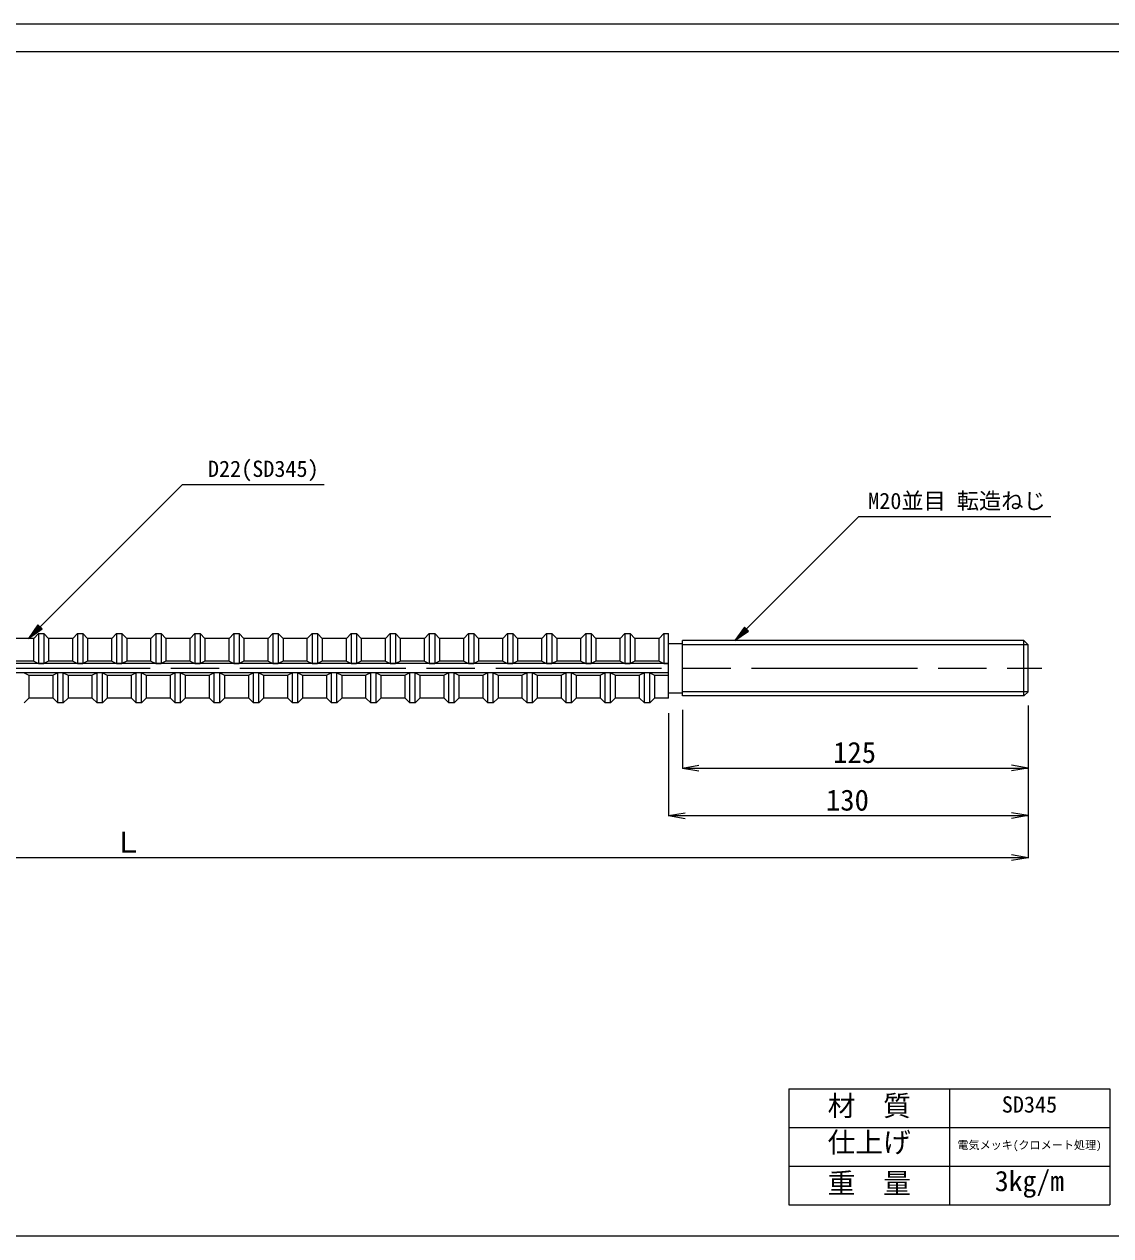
# Model space of a CAD drawing. Units: millimetres at full size, sheet at 1:5. Extents: x -1929 to 1929, y -742 to 742.
# Drawn here: x 919.9 to 1312.8, y -218.9 to 219.2 of the extents above; entities that cross this region are included whole.
import ezdxf
from ezdxf.enums import TextEntityAlignment as Align

# ---------------------------------------------------------------- set-up
doc = ezdxf.new("R2010")
doc.units = ezdxf.units.MM
doc.header["$LTSCALE"] = 5
doc.linetypes.add('CHAIN', pattern=[18.5, 12, -1.5, 3.5, -1.5])
for name, color, linetype, lineweight in [('0-1_all', 2, 'Continuous', 13), ('0-3_寸法', 4, 'Continuous', 9), ('0-4_レイヤ14', 7, 'Continuous', 13)]:
    doc.layers.add(name, color=color, linetype=linetype, lineweight=lineweight)
doc.styles.add('ＭＳ ゴシック', font='')
doc.styles.get('ＭＳ ゴシック').set_extended_font_data('MS Gothic')

msp = doc.modelspace()

# ---------------------------------------------------------------- linework, layer by layer
at = {"layer": '0-1_all', "lineweight": 25}
for p, q in [((1895.637, 219.167), (562.304, 219.167)), ((923.337, -2.915), (914.559, -2.915)), ((923.337, -11.179), (923.337, -2.915)), ((925.047, -1.205), (925.047, -11.981)), ((928.695, -2.915), (926.985, -1.205)), ((926.985, -1.205), (926.985, -11.981)), ((937.473, -2.915), (928.695, -2.915)), ((928.695, -2.915), (928.695, -11.179)), ((937.473, -11.179), (937.473, -2.915)), ((939.183, -1.205), (939.183, -11.981)), ((942.831, -2.915), (941.121, -1.205)), ((941.121, -1.205), (941.121, -11.981)), ((951.609, -2.915), (942.831, -2.915)), ((942.831, -2.915), (942.831, -11.179)), ((951.609, -11.179), (951.609, -2.915)), ((953.319, -1.205), (953.319, -11.981)), ((956.967, -2.915), (955.257, -1.205)), ((955.257, -1.205), (955.257, -11.981)), ((965.745, -2.915), (956.967, -2.915)), ((956.967, -2.915), (956.967, -11.179)), ((965.747, -11.175), (965.747, -2.911)), ((967.457, -1.201), (967.457, -11.977)), ((971.105, -2.911), (969.395, -1.201)), ((969.395, -1.201), (969.395, -11.977)), ((979.883, -2.911), (971.105, -2.911)), ((971.105, -2.911), (971.105, -11.175)), ((979.883, -11.175), (979.883, -2.911)), ((981.593, -1.201), (981.593, -11.977)), ((985.241, -2.911), (983.531, -1.201)), ((983.531, -1.201), (983.531, -11.977)), ((994.019, -2.911), (985.241, -2.911)), ((985.241, -2.911), (985.241, -11.175)), ((994.019, -11.175), (994.019, -2.911)), ((995.729, -1.201), (995.729, -11.977)), ((999.377, -2.911), (997.667, -1.201)), ((997.667, -1.201), (997.667, -11.977)), ((1008.155, -2.911), (999.377, -2.911)), ((999.377, -2.911), (999.377, -11.175)), ((1008.155, -11.175), (1008.155, -2.911)), ((1009.865, -1.201), (1009.865, -11.977)), ((1013.513, -2.911), (1011.803, -1.201)), ((1011.803, -1.201), (1011.803, -11.977)), ((1022.291, -2.911), (1013.513, -2.911)), ((1013.513, -2.911), (1013.513, -11.175)), ((1022.291, -11.175), (1022.291, -2.911)), ((1024.001, -1.201), (1024.001, -11.977)), ((1027.649, -2.911), (1025.939, -1.201)), ((1025.939, -1.201), (1025.939, -11.977)), ((1036.427, -2.911), (1027.649, -2.911)), ((1027.649, -2.911), (1027.649, -11.175)), ((1036.427, -11.175), (1036.427, -2.911)), ((1038.137, -1.201), (1038.137, -11.977)), ((1041.785, -2.911), (1040.075, -1.201)), ((1040.075, -1.201), (1040.075, -11.977)), ((1050.563, -2.911), (1041.785, -2.911)), ((1041.785, -2.911), (1041.785, -11.175)), ((1050.563, -11.175), (1050.563, -2.911)), ((1052.273, -1.201), (1052.273, -11.977)), ((1055.921, -2.911), (1054.211, -1.201)), ((1054.211, -1.201), (1054.211, -11.977)), ((1064.699, -2.911), (1055.921, -2.911)), ((1055.921, -2.911), (1055.921, -11.175)), ((1064.699, -11.175), (1064.699, -2.911)), ((1066.409, -1.201), (1066.409, -11.977)), ((1070.057, -2.911), (1068.347, -1.201)), ((1068.347, -1.201), (1068.347, -11.977)), ((1070.057, -2.911), (1070.057, -11.175)), ((1078.835, -2.911), (1070.057, -2.911)), ((1078.835, -11.175), (1078.835, -2.911)), ((1080.545, -1.201), (1080.545, -11.977)), ((1084.193, -2.911), (1082.483, -1.201)), ((1082.483, -1.201), (1082.483, -11.977)), ((1092.971, -2.911), (1084.193, -2.911)), ((1084.193, -2.911), (1084.193, -11.175)), ((1092.971, -11.175), (1092.971, -2.911)), ((1094.681, -1.201), (1094.681, -11.977)), ((1098.329, -2.911), (1096.619, -1.201)), ((1096.619, -1.201), (1096.619, -11.977)), ((1107.107, -2.911), (1098.329, -2.911)), ((1098.329, -2.911), (1098.329, -11.175)), ((1107.107, -11.175), (1107.107, -2.911)), ((1108.817, -1.201), (1108.817, -11.977)), ((1112.465, -2.911), (1110.755, -1.201)), ((1110.755, -1.201), (1110.755, -11.977)), ((1112.465, -2.911), (1112.465, -11.175)), ((1121.243, -2.911), (1112.465, -2.911)), ((1121.243, -11.175), (1121.243, -2.911)), ((1122.953, -1.201), (1122.953, -11.977)), ((1126.601, -2.911), (1124.891, -1.201)), ((1124.891, -1.201), (1124.891, -11.977)), ((1126.601, -2.911), (1126.601, -11.175)), ((1135.379, -2.911), (1126.601, -2.911)), ((1135.379, -11.175), (1135.379, -2.911)), ((1137.089, -1.201), (1137.089, -11.977)), ((1140.737, -2.911), (1139.027, -1.201)), ((1139.027, -1.201), (1139.027, -11.977)), ((1140.737, -2.911), (1140.737, -11.175)), ((1149.517, -2.915), (1140.739, -2.915)), ((1149.517, -2.915), (1151.227, -1.205)), ((1149.517, -11.179), (1149.517, -2.915)), ((1151.227, -1.205), (1151.227, -11.981)), ((1151.227, -1.205), (1152.92, -1.205)), ((1152.92, -12.03), (756.92, -12.03)), ((923.337, -11.179), (914.559, -11.179)), ((923.335, -11.183), (925.046, -11.984)), ((925.047, -11.981), (926.985, -11.981)), ((928.697, -11.183), (926.986, -11.984)), ((937.473, -11.179), (928.695, -11.179)), ((937.471, -11.183), (939.182, -11.984)), ((939.183, -11.981), (941.121, -11.981)), ((942.833, -11.183), (941.122, -11.984)), ((951.609, -11.179), (942.831, -11.179)), ((951.607, -11.183), (953.318, -11.984)), ((953.319, -11.981), (955.257, -11.981)), ((956.969, -11.183), (955.258, -11.984)), ((965.745, -11.179), (956.967, -11.179)), ((965.745, -11.179), (967.456, -11.98)), ((967.457, -11.977), (969.395, -11.977)), ((971.107, -11.179), (969.396, -11.98)), ((979.883, -11.175), (971.105, -11.175)), ((979.881, -11.179), (981.592, -11.98)), ((981.593, -11.977), (983.531, -11.977)), ((985.243, -11.179), (983.532, -11.98)), ((994.019, -11.175), (985.241, -11.175)), ((994.017, -11.179), (995.728, -11.98)), ((995.729, -11.977), (997.667, -11.977)), ((999.379, -11.179), (997.668, -11.98)), ((1008.155, -11.175), (999.377, -11.175)), ((1008.153, -11.179), (1009.864, -11.98)), ((1009.865, -11.977), (1011.803, -11.977)), ((1013.515, -11.179), (1011.804, -11.98)), ((1022.291, -11.175), (1013.513, -11.175)), ((1022.289, -11.179), (1024, -11.98)), ((1024.001, -11.977), (1025.939, -11.977)), ((1027.651, -11.179), (1025.94, -11.98)), ((1036.427, -11.175), (1027.649, -11.175)), ((1036.425, -11.179), (1038.136, -11.98)), ((1038.137, -11.977), (1040.075, -11.977)), ((1041.787, -11.179), (1040.076, -11.98)), ((1050.563, -11.175), (1041.785, -11.175)), ((1050.561, -11.179), (1052.272, -11.98)), ((1052.273, -11.977), (1054.211, -11.977)), ((1055.923, -11.179), (1054.212, -11.98)), ((1064.699, -11.175), (1055.921, -11.175)), ((1064.697, -11.179), (1066.408, -11.98)), ((1066.409, -11.977), (1068.347, -11.977)), ((1070.059, -11.179), (1068.348, -11.98)), ((1078.835, -11.175), (1070.057, -11.175)), ((1078.833, -11.179), (1080.544, -11.98)), ((1080.545, -11.977), (1082.483, -11.977)), ((1084.195, -11.179), (1082.484, -11.98)), ((1092.971, -11.175), (1084.193, -11.175)), ((1092.969, -11.179), (1094.68, -11.98)), ((1094.681, -11.977), (1096.619, -11.977)), ((1098.331, -11.179), (1096.62, -11.98)), ((1107.107, -11.175), (1098.329, -11.175)), ((1107.105, -11.179), (1108.816, -11.98)), ((1108.817, -11.977), (1110.755, -11.977)), ((1112.467, -11.179), (1110.756, -11.98)), ((1121.243, -11.175), (1112.465, -11.175)), ((1121.241, -11.179), (1122.952, -11.98)), ((1122.953, -11.977), (1124.891, -11.977)), ((1126.603, -11.179), (1124.892, -11.98)), ((1135.379, -11.175), (1126.601, -11.175)), ((1135.377, -11.179), (1137.088, -11.98)), ((1137.089, -11.977), (1139.027, -11.977)), ((1140.739, -11.179), (1139.028, -11.98)), ((1149.517, -11.179), (1140.739, -11.179)), ((1149.515, -11.183), (1151.225, -11.984)), ((1151.227, -11.981), (1152.92, -11.981)), ((1152.92, -15.37), (756.92, -15.37)), ((919.918, -15.424), (921.629, -16.225)), ((921.627, -16.229), (921.627, -24.495)), ((921.627, -16.229), (930.405, -16.229)), ((932.114, -15.424), (930.403, -16.225)), ((930.405, -24.495), (930.405, -16.229)), ((932.115, -26.205), (932.115, -15.427)), ((934.053, -15.427), (932.115, -15.427)), ((934.053, -26.205), (934.053, -15.427)), ((934.054, -15.424), (935.765, -16.225)), ((935.763, -16.229), (935.763, -24.495)), ((935.763, -16.229), (944.541, -16.229)), ((946.25, -15.424), (944.539, -16.225)), ((944.541, -24.495), (944.541, -16.229)), ((946.251, -26.205), (946.251, -15.427)), ((948.189, -15.427), (946.251, -15.427)), ((948.189, -26.205), (948.189, -15.427)), ((948.19, -15.424), (949.901, -16.225)), ((949.899, -16.229), (949.899, -24.495)), ((949.899, -16.229), (958.677, -16.229)), ((960.388, -15.42), (958.677, -16.221)), ((958.679, -24.491), (958.679, -16.225)), ((962.325, -15.427), (960.387, -15.427)), ((960.389, -26.201), (960.389, -15.423)), ((962.327, -15.423), (960.389, -15.423)), ((962.327, -26.201), (962.327, -15.423)), ((962.328, -15.42), (964.039, -16.221)), ((964.037, -16.225), (964.037, -24.491)), ((964.037, -16.225), (972.815, -16.225)), ((974.524, -15.42), (972.813, -16.221)), ((972.815, -24.491), (972.815, -16.225)), ((974.525, -26.201), (974.525, -15.423)), ((976.463, -15.423), (974.525, -15.423)), ((976.463, -26.201), (976.463, -15.423)), ((976.464, -15.42), (978.175, -16.221)), ((978.173, -16.225), (978.173, -24.491)), ((978.173, -16.225), (986.951, -16.225)), ((988.66, -15.42), (986.949, -16.221)), ((986.951, -24.491), (986.951, -16.225)), ((988.661, -26.201), (988.661, -15.423)), ((990.599, -15.423), (988.661, -15.423)), ((990.599, -26.201), (990.599, -15.423)), ((990.6, -15.42), (992.311, -16.221)), ((992.309, -16.225), (992.309, -24.491)), ((992.309, -16.225), (1001.087, -16.225)), ((1002.796, -15.42), (1001.085, -16.221)), ((1001.087, -24.491), (1001.087, -16.225)), ((1002.797, -26.201), (1002.797, -15.423)), ((1004.735, -15.423), (1002.797, -15.423)), ((1004.735, -26.201), (1004.735, -15.423)), ((1004.736, -15.42), (1006.447, -16.221)), ((1006.445, -16.225), (1006.445, -24.491)), ((1006.445, -16.225), (1015.223, -16.225)), ((1016.932, -15.42), (1015.221, -16.221)), ((1015.223, -24.491), (1015.223, -16.225)), ((1016.933, -26.201), (1016.933, -15.423)), ((1018.871, -15.423), (1016.933, -15.423)), ((1018.871, -26.201), (1018.871, -15.423)), ((1018.872, -15.42), (1020.583, -16.221)), ((1020.581, -16.225), (1020.581, -24.491)), ((1020.581, -16.225), (1029.359, -16.225)), ((1031.068, -15.42), (1029.357, -16.221)), ((1029.359, -24.491), (1029.359, -16.225)), ((1031.069, -26.201), (1031.069, -15.423)), ((1033.007, -15.423), (1031.069, -15.423)), ((1033.007, -26.201), (1033.007, -15.423)), ((1033.008, -15.42), (1034.719, -16.221)), ((1034.717, -16.225), (1034.717, -24.491)), ((1034.717, -16.225), (1043.495, -16.225)), ((1045.204, -15.42), (1043.493, -16.221)), ((1043.495, -24.491), (1043.495, -16.225)), ((1045.205, -26.201), (1045.205, -15.423)), ((1047.143, -15.423), (1045.205, -15.423)), ((1047.143, -26.201), (1047.143, -15.423)), ((1047.144, -15.42), (1048.855, -16.221)), ((1048.853, -16.225), (1048.853, -24.491)), ((1048.853, -16.225), (1057.631, -16.225)), ((1059.34, -15.42), (1057.629, -16.221)), ((1057.631, -24.491), (1057.631, -16.225)), ((1059.341, -26.201), (1059.341, -15.423)), ((1061.279, -15.423), (1059.341, -15.423)), ((1061.279, -26.201), (1061.279, -15.423)), ((1061.28, -15.42), (1062.991, -16.221)), ((1062.989, -16.225), (1062.989, -24.491)), ((1062.989, -16.225), (1071.767, -16.225)), ((1073.476, -15.42), (1071.765, -16.221)), ((1071.767, -24.491), (1071.767, -16.225)), ((1073.477, -26.201), (1073.477, -15.423)), ((1075.415, -15.423), (1073.477, -15.423)), ((1075.415, -26.201), (1075.415, -15.423)), ((1075.416, -15.42), (1077.127, -16.221)), ((1077.125, -16.225), (1077.125, -24.491)), ((1077.125, -16.225), (1085.903, -16.225)), ((1087.612, -15.42), (1085.901, -16.221)), ((1085.903, -24.491), (1085.903, -16.225)), ((1087.613, -26.201), (1087.613, -15.423)), ((1089.551, -15.423), (1087.613, -15.423)), ((1089.551, -26.201), (1089.551, -15.423)), ((1089.552, -15.42), (1091.263, -16.221)), ((1091.261, -16.225), (1091.261, -24.491)), ((1091.261, -16.225), (1100.039, -16.225)), ((1101.748, -15.42), (1100.037, -16.221)), ((1100.039, -24.491), (1100.039, -16.225)), ((1101.749, -26.201), (1101.749, -15.423)), ((1103.687, -15.423), (1101.749, -15.423)), ((1103.687, -26.201), (1103.687, -15.423)), ((1103.688, -15.42), (1105.399, -16.221)), ((1105.397, -16.225), (1105.397, -24.491)), ((1105.397, -16.225), (1114.175, -16.225)), ((1115.884, -15.42), (1114.173, -16.221)), ((1114.175, -24.491), (1114.175, -16.225)), ((1115.885, -26.201), (1115.885, -15.423)), ((1117.823, -15.423), (1115.885, -15.423)), ((1117.823, -26.201), (1117.823, -15.423)), ((1117.824, -15.42), (1119.535, -16.221)), ((1119.533, -16.225), (1119.533, -24.491)), ((1119.533, -16.225), (1128.311, -16.225)), ((1130.02, -15.42), (1128.309, -16.221)), ((1128.311, -24.491), (1128.311, -16.225)), ((1130.021, -26.201), (1130.021, -15.423)), ((1131.959, -15.423), (1130.021, -15.423)), ((1131.959, -26.201), (1131.959, -15.423)), ((1131.96, -15.42), (1133.671, -16.221)), ((1133.669, -16.225), (1133.669, -24.491)), ((1133.669, -16.225), (1142.447, -16.225)), ((1144.157, -15.424), (1142.447, -16.225)), ((1142.447, -24.491), (1142.447, -16.225)), ((1144.159, -26.205), (1144.159, -15.427)), ((1146.097, -15.427), (1144.159, -15.427)), ((1146.097, -26.205), (1146.097, -15.427)), ((1146.098, -15.424), (1147.809, -16.225)), ((1147.807, -16.229), (1147.807, -24.495)), ((1147.807, -16.229), (1152.92, -16.229)), ((921.627, -24.495), (919.917, -26.205)), ((930.405, -24.495), (921.627, -24.495)), ((930.405, -24.495), (932.115, -26.205)), ((934.053, -26.205), (932.115, -26.205)), ((935.763, -24.495), (934.053, -26.205)), ((944.541, -24.495), (935.763, -24.495)), ((944.541, -24.495), (946.251, -26.205)), ((948.189, -26.205), (946.251, -26.205)), ((949.899, -24.495), (948.189, -26.205)), ((958.677, -24.495), (949.899, -24.495)), ((958.679, -24.491), (960.389, -26.201)), ((962.327, -26.201), (960.389, -26.201)), ((964.037, -24.491), (962.327, -26.201)), ((972.815, -24.491), (964.037, -24.491)), ((972.815, -24.491), (974.525, -26.201)), ((976.463, -26.201), (974.525, -26.201)), ((978.173, -24.491), (976.463, -26.201)), ((986.951, -24.491), (978.173, -24.491)), ((986.951, -24.491), (988.661, -26.201)), ((990.599, -26.201), (988.661, -26.201)), ((992.309, -24.491), (990.599, -26.201)), ((1001.087, -24.491), (992.309, -24.491)), ((1001.087, -24.491), (1002.797, -26.201)), ((1004.735, -26.201), (1002.797, -26.201)), ((1006.445, -24.491), (1004.735, -26.201)), ((1015.223, -24.491), (1006.445, -24.491)), ((1015.223, -24.491), (1016.933, -26.201)), ((1018.871, -26.201), (1016.933, -26.201)), ((1020.581, -24.491), (1018.871, -26.201)), ((1029.359, -24.491), (1020.581, -24.491)), ((1029.359, -24.491), (1031.069, -26.201)), ((1033.007, -26.201), (1031.069, -26.201)), ((1034.717, -24.491), (1033.007, -26.201)), ((1043.495, -24.491), (1034.717, -24.491)), ((1043.495, -24.491), (1045.205, -26.201)), ((1047.143, -26.201), (1045.205, -26.201)), ((1048.853, -24.491), (1047.143, -26.201)), ((1057.631, -24.491), (1048.853, -24.491)), ((1057.631, -24.491), (1059.341, -26.201)), ((1061.279, -26.201), (1059.341, -26.201)), ((1062.989, -24.491), (1061.279, -26.201)), ((1071.767, -24.491), (1062.989, -24.491)), ((1071.767, -24.491), (1073.477, -26.201)), ((1075.415, -26.201), (1073.477, -26.201)), ((1077.125, -24.491), (1075.415, -26.201)), ((1085.903, -24.491), (1077.125, -24.491)), ((1085.903, -24.491), (1087.613, -26.201)), ((1089.551, -26.201), (1087.613, -26.201)), ((1091.261, -24.491), (1089.551, -26.201)), ((1100.039, -24.491), (1091.261, -24.491)), ((1100.039, -24.491), (1101.749, -26.201)), ((1103.687, -26.201), (1101.749, -26.201)), ((1105.397, -24.491), (1103.687, -26.201)), ((1114.175, -24.491), (1105.397, -24.491)), ((1114.175, -24.491), (1115.885, -26.201)), ((1117.823, -26.201), (1115.885, -26.201)), ((1119.533, -24.491), (1117.823, -26.201)), ((1128.311, -24.491), (1119.533, -24.491)), ((1128.311, -24.491), (1130.021, -26.201)), ((1131.959, -26.201), (1130.021, -26.201)), ((1133.669, -24.491), (1131.959, -26.201)), ((1142.447, -24.491), (1133.669, -24.491)), ((1142.449, -24.495), (1144.159, -26.205)), ((1146.097, -26.205), (1144.159, -26.205)), ((1147.807, -24.495), (1146.097, -26.205)), ((1152.92, -24.495), (1147.807, -24.495))]:
    msp.add_line(p, q, dxfattribs=at)
at = {"layer": '0-1_all', "color": 4, "lineweight": 18}
msp.add_line((1885.637, 209.167), (572.304, 209.167), dxfattribs=at)
at = {"layer": '0-1_all', "lineweight": 18}
msp.add_line((1152.92, -24.495), (1152.92, -1.205), dxfattribs=at)
at = {"layer": '0-1_all'}
for p, q in [((1157.92, -23.701), (1157.92, -3.701)), ((1281.42, -3.701), (1157.92, -3.701)), ((1152.92, -4.751), (1157.92, -4.751)), ((1152.92, -22.651), (1157.92, -22.651)), ((1281.42, -23.701), (1157.92, -23.701))]:
    msp.add_line(p, q, dxfattribs=at)
at = {"layer": '0-1_all', "color": 4}
for p, q in [((1281.42, -23.701), (1281.42, -3.701)), ((1282.92, -5.201), (1157.92, -5.201)), ((1282.92, -22.201), (1157.92, -22.201))]:
    msp.add_line(p, q, dxfattribs=at)
at = {"layer": '0-1_all', "color": 4, "linetype": 'CHAIN', "lineweight": 18}
msp.add_line((627.92, -13.701), (1287.92, -13.701), dxfattribs=at)
at = {"layer": '0-1_all', "color": 7, "lineweight": 25}
msp.add_line((572.304, -218.93), (1321.993, -218.93), dxfattribs=at)
at = {"layer": '0-1_all', "color": 4}
for points in [[(921.494, -2.911), (926.373, 0.484), (924.888, 1.968)], [(1176.938, -3.701), (1181.817, -0.306), (1180.332, 1.178)]]:
    msp.add_lwpolyline(points, close=True, dxfattribs=at)
at = {"layer": '0-1_all', "lineweight": 25}
for points in [[(923.337, -2.915), (925.047, -1.205), (926.985, -1.205)], [(937.473, -2.915), (939.183, -1.205), (941.121, -1.205)], [(951.609, -2.915), (953.319, -1.205), (955.257, -1.205)], [(965.747, -2.911), (967.457, -1.201), (969.395, -1.201)], [(979.883, -2.911), (981.593, -1.201), (983.531, -1.201)], [(994.019, -2.911), (995.729, -1.201), (997.667, -1.201)], [(1008.155, -2.911), (1009.865, -1.201), (1011.803, -1.201)], [(1022.291, -2.911), (1024.001, -1.201), (1025.939, -1.201)], [(1036.427, -2.911), (1038.137, -1.201), (1040.075, -1.201)], [(1050.563, -2.911), (1052.273, -1.201), (1054.211, -1.201)], [(1064.699, -2.911), (1066.409, -1.201), (1068.347, -1.201)], [(1078.835, -2.911), (1080.545, -1.201), (1082.483, -1.201)], [(1092.971, -2.911), (1094.681, -1.201), (1096.619, -1.201)], [(1107.107, -2.911), (1108.817, -1.201), (1110.755, -1.201)], [(1121.243, -2.911), (1122.953, -1.201), (1124.891, -1.201)], [(1135.379, -2.911), (1137.089, -1.201), (1139.027, -1.201)]]:
    msp.add_lwpolyline(points, dxfattribs=at)
at = {"layer": '0-1_all'}
msp.add_lwpolyline([(1281.42, -23.701), (1282.92, -22.201), (1282.92, -5.201), (1281.42, -3.701)], dxfattribs=at)
at = {"layer": '0-1_all', "color": 4}
for points in [[(921.494, -2.911), (926.373, 0.484), (924.888, 1.968)], [(1176.938, -3.701), (1181.817, -0.306), (1180.332, 1.178)]]:
    msp.add_solid(points, dxfattribs=at)
at = {"layer": '0-3_寸法', "lineweight": 13}
for p, q in [((1152.92, -29.963), (1152.92, -67.199)), ((1157.92, -28.701), (1157.92, -49.97)), ((1282.92, -27.201), (1282.92, -49.97)), ((1282.92, -27.201), (1282.92, -67.199)), ((1282.92, -27.201), (1282.92, -82.421)), ((1157.92, -49.79), (1163.92, -48.79)), ((1157.92, -49.79), (1163.92, -50.79)), ((1157.92, -49.79), (1282.92, -49.79)), ((1282.92, -49.79), (1276.92, -48.79)), ((1282.92, -49.79), (1276.92, -50.79)), ((1152.92, -67.019), (1158.92, -66.019)), ((1152.92, -67.019), (1158.92, -68.019)), ((1152.92, -67.019), (1282.92, -67.019)), ((1282.92, -67.019), (1276.92, -66.019)), ((1282.92, -67.019), (1276.92, -68.019)), ((1282.92, -82.241), (632.92, -82.241)), ((1282.92, -82.241), (1276.92, -81.241)), ((1282.92, -82.241), (1276.92, -83.241))]:
    msp.add_line(p, q, dxfattribs=at)
for points in [[(921.494, -2.911), (977.115, 52.71), (1028.357, 52.71)], [(1176.938, -3.701), (1221.739, 41.101), (1291.103, 41.101)]]:
    msp.add_lwpolyline(points, dxfattribs=at)
at = {"layer": '0-4_レイヤ14'}
for p, q in [((1196.453, -165.801), (1312.453, -165.801)), ((1196.453, -165.801), (1196.453, -207.801)), ((1254.453, -165.801), (1254.453, -207.801)), ((1312.453, -165.801), (1312.453, -207.801)), ((1196.453, -179.801), (1312.453, -179.801)), ((1196.453, -193.801), (1312.453, -193.801)), ((1196.453, -207.801), (1312.453, -207.801))]:
    msp.add_line(p, q, dxfattribs=at)

# ---------------------------------------------------------------- texts
at = {"layer": '0-3_寸法', "style": 'ＭＳ ゴシック'}
for s, height, p in [('D22(SD345)', 5.885, (986.357, 53.706)), ('M20並目 転造ねじ', 5.885, (1225.103, 42.097)), ('125', 7.622, (1212.417, -50.251)), ('130', 7.622, (1209.814, -67.481)), ('Ｌ', 7.622, (952.278, -82.703))]:
    msp.add_text(s, height=height, dxfattribs=at).set_placement(p, align=Align.BOTTOM_LEFT)
at = {"layer": '0-4_レイヤ14', "style": 'ＭＳ ゴシック'}
for s, height, p in [('材\u3000質', 7.357, (1210.453, -177.806)), ('SD345', 5.885, (1273.418, -176.161)), ('仕上げ', 7.357, (1210.401, -191.001)), ('電気メッキ(クロメート処理)', 2.943, (1257.363, -188.481)), ('重\u3000量', 7.357, (1210.453, -205.806)), ('3kg/m', 7.357, (1270.909, -205.001))]:
    msp.add_text(s, height=height, dxfattribs=at).set_placement(p, align=Align.BOTTOM_LEFT)

doc.saveas('drawing.dxf')
